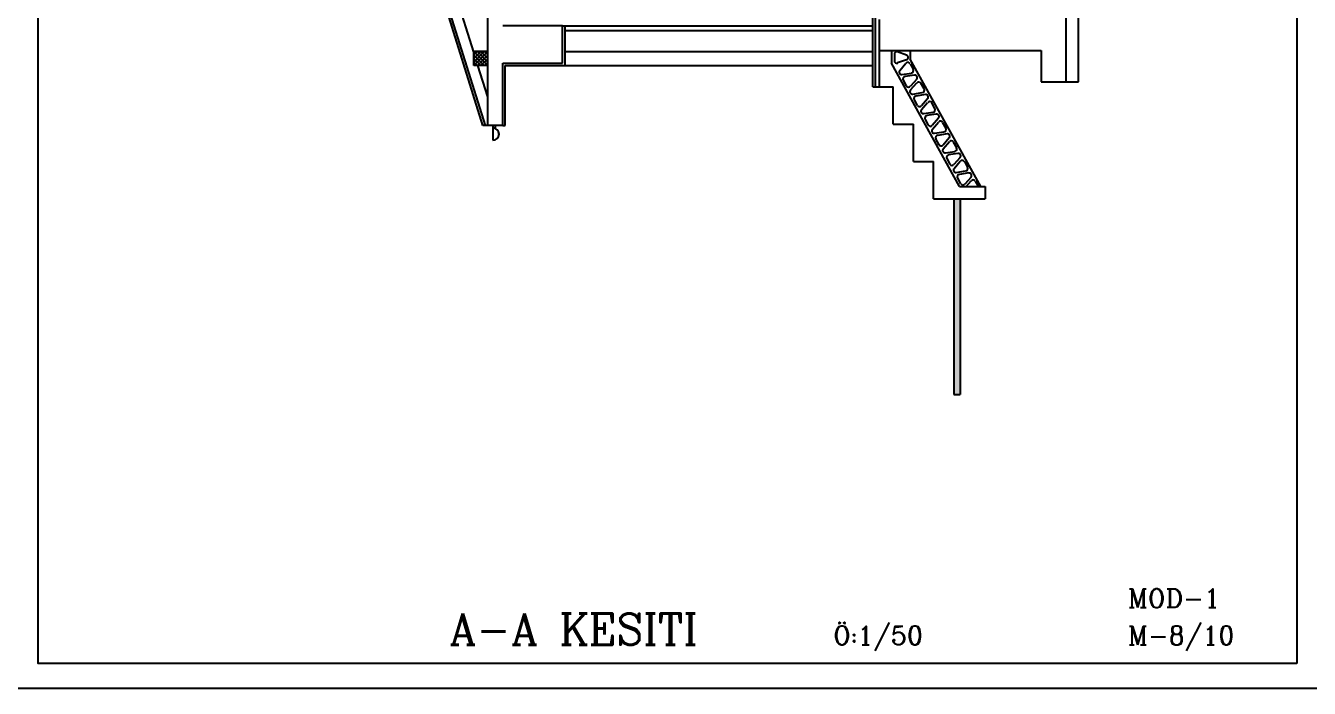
# Model space of a CAD drawing. Extents: x -6739 to -1489, y 5296 to 6781.
# Drawn here: x -4629 to -3599, y 5296 to 5828 of the extents above; entities that cross this region are included whole.
import ezdxf

# ---------------------------------------------------------------- set-up
doc = ezdxf.new("R2010")
doc.units = 0
doc.layers.get('0').update_dxf_attribs({"linetype": 'CONTINUOUS'})
for name, color, linetype in [('35', 2, 'CONTINUOUS'), ('70K', 21, 'CONTINUOUS'), ('CERC', 1, 'CONTINUOUS'), ('DOLCU', 252, 'CONTINUOUS'), ('OLCULENDIRME', 4, 'CONTINUOUS'), ('YAZI', 3, 'CONTINUOUS')]:
    doc.layers.add(name, color=color, linetype=linetype)
doc.styles.add('ROMANC', font='romanc')

# ---------------------------------------------------------------- blocks, each defined once
blk = doc.blocks.new('A4')
at = {"layer": 'CERC', "color": 5}
blk.add_lwpolyline([(1050, 0), (0, 0), (0, 1485), (1050, 1485)], close=True, dxfattribs=at)

msp = doc.modelspace()

# ---------------------------------------------------------------- hatches: boundary and pattern name
at = {"layer": '70K', "linetype": 'Continuous'}
msp.add_hatch(color=256, dxfattribs=at).paths.add_polyline_path([(-3884.6, 5531.8), (-3879.6, 5531.8), (-3879.6, 5688.7), (-3884.6, 5688.7)])

# ---------------------------------------------------------------- linework, layer by layer
for p, q in [((-4258.6, 5747.7), (-4258.6, 6480.7)), ((-3794.6, 5782.7), (-3794.6, 5857.7)), ((-3784.6, 5782.7), (-3784.6, 5857.7)), ((-3944.6, 5832.7), (-3944.6, 5778.7)), ((-4198.6, 5827.7), (-4246.6, 5827.7)), ((-4198.6, 5797.7), (-4198.6, 5827.7)), ((-3944.6, 5807.7), (-3814.6, 5807.7)), ((-3934.6, 5807.7), (-3934.6, 5797.6)), ((-3814.6, 5807.7), (-3814.6, 5782.7)), ((-4246.6, 5747.7), (-4246.6, 5797.7)), ((-4246.6, 5797.7), (-4198.6, 5797.7)), ((-3880.2, 5698.7), (-3934.6, 5797.6)), ((-3949.6, 5778.7), (-3933.4, 5778.7)), ((-3933.4, 5748.7), (-3933.4, 5778.7)), ((-3814.6, 5782.7), (-3784.6, 5782.7)), ((-4246.6, 5747.7), (-4258.6, 5747.7)), ((-3933.4, 5748.7), (-3917.1, 5748.7)), ((-3917.1, 5718.7), (-3917.1, 5748.7)), ((-3917.1, 5718.7), (-3900.9, 5718.7)), ((-3900.9, 5688.7), (-3900.9, 5718.7)), ((-3880.2, 5698.7), (-3859.6, 5698.7)), ((-3859.6, 5698.7), (-3859.6, 5688.7)), ((-3900.9, 5688.7), (-3859.6, 5688.7)), ((-3884.6, 5688.7), (-3884.6, 5531.8)), ((-3879.6, 5688.7), (-3879.6, 5531.8)), ((-3884.6, 5531.8), (-3879.6, 5531.8))]:
    msp.add_line(p, q, dxfattribs=at)
at = {"layer": '70K', "color": 8}
for p, q in [((-3932.4, 5804.8), (-3932.4, 5799.6)), ((-3922.6, 5804.1), (-3929.8, 5806.7)), ((-3922.6, 5800.4), (-3929.8, 5797.8)), ((-3863, 5698.7), (-3919.6, 5800.9)), ((-3928.1, 5791.8), (-3923.1, 5797.6)), ((-3926.3, 5788.5), (-3918.7, 5789.7)), ((-3919.8, 5797.2), (-3917.3, 5792.7)), ((-3922.7, 5779.4), (-3925.2, 5784)), ((-3916.3, 5788.1), (-3923.8, 5786.9)), ((-3914.4, 5784.8), (-3919.4, 5779.1)), ((-3919.4, 5776.1), (-3914.4, 5781.8)), ((-3908.6, 5776.9), (-3911.1, 5781.5)), ((-3917.5, 5772.8), (-3910, 5774)), ((-3916.5, 5768.2), (-3914, 5763.7)), ((-3907.5, 5772.4), (-3915.1, 5771.2)), ((-3905.7, 5769.1), (-3910.7, 5763.3)), ((-3910.6, 5760.4), (-3905.7, 5766.1)), ((-3908.8, 5757.1), (-3901.3, 5758.3)), ((-3899.9, 5761.2), (-3902.4, 5765.8)), ((-3907.8, 5752.5), (-3905.3, 5748)), ((-3898.8, 5756.6), (-3906.4, 5755.5)), ((-3897, 5753.4), (-3902, 5747.6)), ((-3901.9, 5744.7), (-3896.9, 5750.4)), ((-3893.7, 5750.1), (-3891.2, 5745.5)), ((-3900.1, 5741.4), (-3892.6, 5742.6)), ((-3890.1, 5740.9), (-3897.6, 5739.7)), ((-3888.3, 5737.6), (-3893.3, 5731.9)), ((-3896.5, 5732.2), (-3899.1, 5736.8)), ((-3893.2, 5728.9), (-3888.2, 5734.7)), ((-3891.4, 5725.6), (-3883.9, 5726.8)), ((-3882.4, 5729.8), (-3885, 5734.3)), ((-3890.4, 5721.1), (-3887.8, 5716.5)), ((-3881.4, 5725.2), (-3888.9, 5724)), ((-3879.6, 5721.9), (-3884.6, 5716.2)), ((-3884.5, 5713.2), (-3879.5, 5719)), ((-3876.2, 5718.6), (-3873.7, 5714.1)), ((-3882.7, 5709.9), (-3875.2, 5711.1)), ((-3872.7, 5709.5), (-3880.2, 5708.3)), ((-3879.1, 5700.8), (-3881.6, 5705.3)), ((-3870.9, 5706.2), (-3875.9, 5700.4)), ((-3874.7, 5698.7), (-3870.8, 5703.2)), ((-3867.5, 5702.9), (-3865.2, 5698.7))]:
    msp.add_line(p, q, dxfattribs=at)
for centre, start, end in [((-3930.4, 5804.8), 70, 180), ((-3930.4, 5799.6), 180, 290), ((-3923.3, 5802.2), 290, 70), ((-3926.6, 5790.5), 139, 279), ((-3921.6, 5796.3), 29, 139), ((-3919, 5791.7), 279, 29), ((-3923.5, 5784.9), 99, 209), ((-3920.9, 5780.4), 209, 319), ((-3916, 5786.1), 319, 99), ((-3912.9, 5780.5), 29, 139), ((-3917.9, 5774.8), 139, 279), ((-3914.8, 5769.2), 99, 209), ((-3910.3, 5776), 279, 29), ((-3907.2, 5770.4), 319, 99), ((-3912.2, 5764.7), 209, 319), ((-3909.1, 5759.1), 139, 279), ((-3904.1, 5764.8), 29, 139), ((-3901.6, 5760.3), 279, 29), ((-3906, 5753.5), 99, 209), ((-3903.5, 5748.9), 209, 319), ((-3898.5, 5754.7), 319, 99), ((-3895.4, 5749.1), 29, 139), ((-3900.4, 5743.3), 139, 279), ((-3897.3, 5737.8), 99, 209), ((-3892.9, 5744.5), 279, 29), ((-3889.8, 5738.9), 319, 99), ((-3894.8, 5733.2), 209, 319), ((-3891.7, 5727.6), 139, 279), ((-3886.7, 5733.4), 29, 139), ((-3884.2, 5728.8), 279, 29), ((-3888.6, 5722), 99, 209), ((-3886.1, 5717.5), 209, 319), ((-3881.1, 5723.2), 319, 99), ((-3878, 5717.6), 29, 139), ((-3883, 5711.9), 139, 279), ((-3879.9, 5706.3), 99, 209), ((-3875.5, 5713.1), 279, 29), ((-3872.4, 5707.5), 319, 99), ((-3877.4, 5701.8), 209, 319), ((-3869.3, 5701.9), 29, 139)]:
    msp.add_arc(centre, 2, start, end, dxfattribs=at)
at = {"layer": 'CERC'}
msp.add_lwpolyline([(-3609.4, 5316), (-4619.4, 5316), (-4619.4, 6761), (-3609.4, 6761)], close=True, dxfattribs=at)
at = {"layer": 'DOLCU'}
for p, q in [((-4196.6, 5795.7), (-4196.6, 5827.7)), ((-3949.6, 5806.7), (-4196.6, 5806.7)), ((-3919.6, 5807.7), (-3919.6, 5800.9)), ((-4244.6, 5795.7), (-3949.6, 5795.7))]:
    msp.add_line(p, q, dxfattribs=at)
at = {"layer": 'OLCULENDIRME', "color": 8, "linetype": 'Continuous'}
for p, q in [((-4262.6, 5747.7), (-4334.6, 5977.7)), ((-4260.5, 5747.7), (-4332.6, 5977.7)), ((-3949.6, 5778.7), (-3949.6, 5912.7)), ((-4269.8, 5806.4), (-4287.1, 5861.4)), ((-3947.6, 5778.7), (-3947.6, 5852.7)), ((-4198.6, 5827.7), (-3949.6, 5827.7)), ((-4196.6, 5823.7), (-3949.6, 5823.7)), ((-4258.6, 5806.9), (-4269.8, 5806.9)), ((-4269.8, 5798.5), (-4261.5, 5806.9)), ((-4269.8, 5801.4), (-4264.3, 5806.9)), ((-4269.8, 5795.7), (-4258.6, 5806.9)), ((-4258.6, 5795.7), (-4269.8, 5806.9)), ((-4269.8, 5804.2), (-4267.1, 5806.9)), ((-4269.8, 5795.7), (-4269.8, 5806.9)), ((-4261.5, 5795.7), (-4269.8, 5804)), ((-4264.3, 5795.7), (-4269.8, 5801.2)), ((-4258.6, 5798.5), (-4267, 5806.9)), ((-4267, 5795.7), (-4258.6, 5804)), ((-4258.6, 5801.4), (-4264.2, 5806.9)), ((-4264.2, 5795.7), (-4258.6, 5801.2)), ((-4258.6, 5804.2), (-4261.3, 5806.9)), ((-4267.1, 5795.7), (-4269.8, 5798.4)), ((-4258.6, 5795.7), (-4269.8, 5795.7)), ((-4258.6, 5770.7), (-4266.5, 5795.7)), ((-4261.3, 5795.7), (-4258.6, 5798.4)), ((-4244.6, 5747.7), (-4244.6, 5795.7)), ((-4258.6, 5747.7), (-4262.6, 5747.7)), ((-4254.6, 5747.7), (-4254.6, 5735.7)), ((-4252.6, 5747.7), (-4252.6, 5745.3)), ((-4246.6, 5747.7), (-4244.6, 5747.7))]:
    msp.add_line(p, q, dxfattribs=at)
msp.add_arc((-4254.6, 5740.7), 5, 270, 90, dxfattribs=at)

# ---------------------------------------------------------------- block references
at = {"layer": '35'}
msp.add_blockref('A4', (-4639.4, 5296), dxfattribs=at)

# ---------------------------------------------------------------- texts
at = {"style": 'ROMANC'}
msp.add_text('A-A KESITI', height=25, dxfattribs=at).set_placement((-4289.3, 5331))
at = {"layer": 'YAZI', "color": 2, "style": 'ROMANC'}
for s, p in [('MOD-1', (-3745.1, 5360.8)), ('M-8/10', (-3745.1, 5331))]:
    msp.add_text(s, height=15, dxfattribs=at).set_placement(p)
at = {"layer": 'YAZI', "color": 7, "style": 'ROMANC'}
msp.add_text('Ö:1/50', height=15, dxfattribs=at).set_placement((-3981.5, 5331))

doc.saveas('drawing.dxf')
